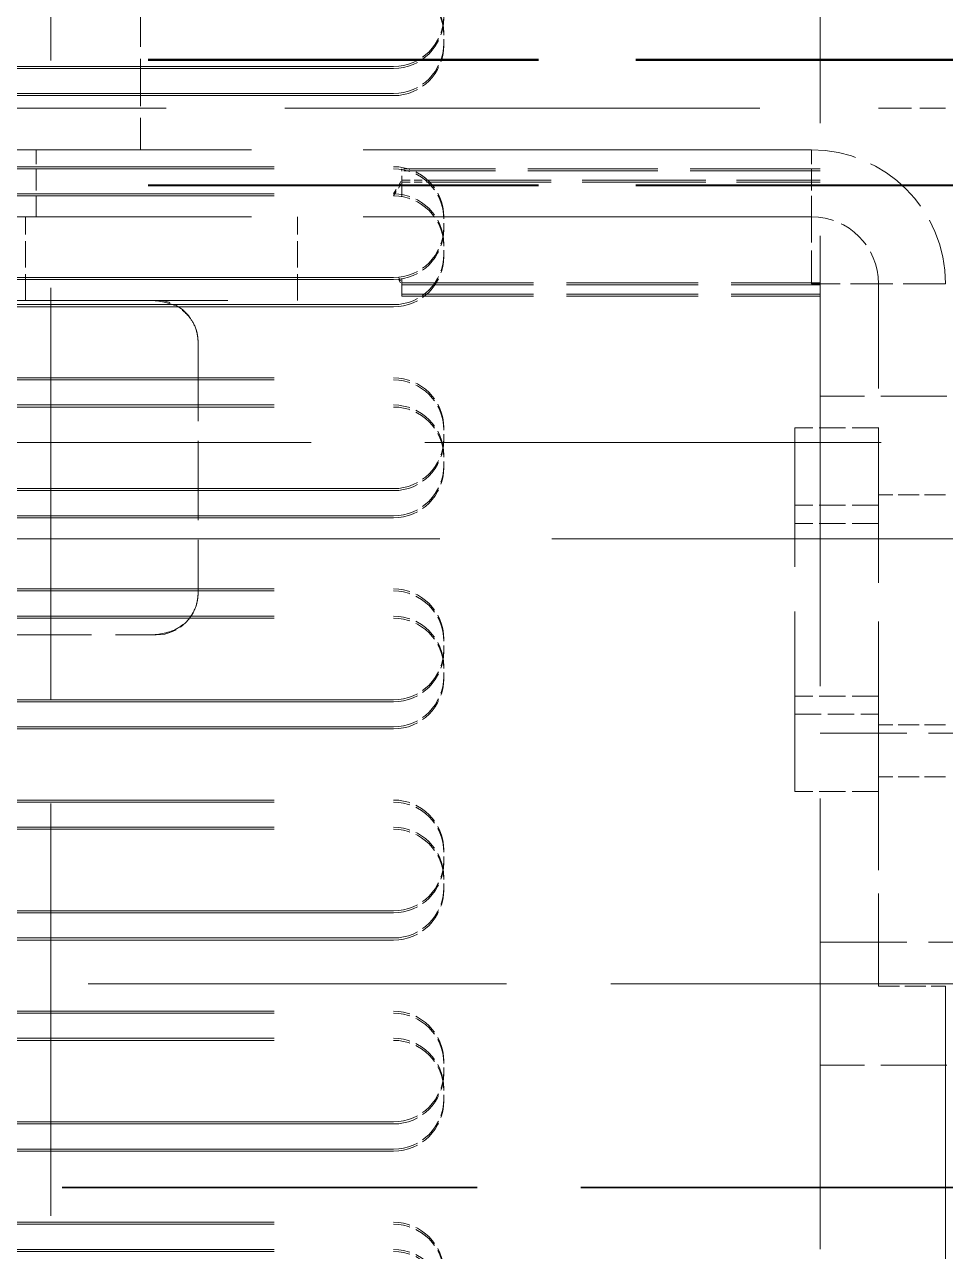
# Model space of a CAD drawing. Header units: millimetres. Extents: x 0 to 5945, y 0 to 4205.
# Drawn here: x 1852.25 to 1874.28, y 2386.11 to 2415.46 of the extents above; entities that cross this region are included whole.
import ezdxf

# ---------------------------------------------------------------- set-up
doc = ezdxf.new("R2010")
doc.units = ezdxf.units.MM
doc.header["$LTSCALE"] = 5
doc.linetypes.add('DASHED', pattern=[0.2067, 0.1654, -0.0413])
doc.layers.add('가려진 것(ISO)', color=2, linetype='DASHED', lineweight=18)

msp = doc.modelspace()

# ---------------------------------------------------------------- linework, layer by layer
at = {"layer": '가려진 것(ISO)', "ltscale": 13.030156}
msp.add_line((1871.276, 2572.006), (1871.276, 2370.006), dxfattribs=at)
at = {"layer": '가려진 것(ISO)', "ltscale": 11.933301}
for p, q in [((1852.876, 2414.625), (1852.876, 2451.624)), ((1852.876, 2374.625), (1852.876, 2411.624))]:
    msp.add_line(p, q, dxfattribs=at)
at = {"layer": '가려진 것(ISO)', "ltscale": 1.371282}
msp.add_line((1855.026, 2416.057), (1855.026, 2412.457), dxfattribs=at)
at = {"layer": '가려진 것(ISO)', "ltscale": 0.095135}
for p, q in [((1862.276, 2415.006), (1862.276, 2415.256)), ((1862.276, 2410.606), (1862.276, 2410.856)), ((1862.276, 2409.956), (1862.276, 2410.206)), ((1862.276, 2405.556), (1862.276, 2405.806)), ((1862.276, 2404.906), (1862.276, 2405.156)), ((1862.276, 2400.506), (1862.276, 2400.756)), ((1862.276, 2399.856), (1862.276, 2400.106)), ((1862.276, 2395.456), (1862.276, 2395.706)), ((1862.276, 2394.806), (1862.276, 2395.056)), ((1862.276, 2390.406), (1862.276, 2390.656)), ((1862.276, 2389.756), (1862.276, 2390.006))]:
    msp.add_line(p, q, dxfattribs=at)
at = {"layer": '가려진 것(ISO)', "ltscale": 0.018678}
for p, q in [((1862.276, 2414.957), (1862.276, 2415.006)), ((1862.276, 2410.557), (1862.276, 2410.606)), ((1862.276, 2409.907), (1862.276, 2409.956)), ((1862.276, 2405.507), (1862.276, 2405.556)), ((1862.276, 2404.857), (1862.276, 2404.906)), ((1862.276, 2400.457), (1862.276, 2400.506)), ((1862.276, 2399.807), (1862.276, 2399.856)), ((1862.276, 2395.407), (1862.276, 2395.456)), ((1862.276, 2394.757), (1862.276, 2394.806)), ((1862.276, 2390.357), (1862.276, 2390.406)), ((1862.276, 2389.707), (1862.276, 2389.756))]:
    msp.add_line(p, q, dxfattribs=at)
at = {"layer": '가려진 것(ISO)', "ltscale": 11.288502}
for p, q in [((1887.876, 2414.625), (1852.876, 2414.625)), ((1887.876, 2414.619), (1852.876, 2414.619)), ((1887.876, 2414.619), (1852.876, 2414.619)), ((1887.876, 2414.612), (1852.876, 2414.612)), ((1887.876, 2414.612), (1852.876, 2414.612)), ((1887.876, 2414.606), (1852.876, 2414.606)), ((1887.876, 2414.606), (1852.876, 2414.606)), ((1887.876, 2414.6), (1852.876, 2414.6)), ((1887.876, 2411.624), (1852.876, 2411.624)), ((1887.876, 2411.618), (1852.876, 2411.618)), ((1887.876, 2411.618), (1852.876, 2411.618)), ((1887.876, 2411.612), (1852.876, 2411.612)), ((1887.876, 2411.611), (1852.876, 2411.611)), ((1887.876, 2411.605), (1852.876, 2411.605)), ((1887.876, 2411.605), (1852.876, 2411.605)), ((1887.876, 2411.599), (1852.876, 2411.599))]:
    msp.add_line(p, q, dxfattribs=at)
at = {"layer": '가려진 것(ISO)', "ltscale": 7.618649}
for p, q in [((1852.876, 2414.619), (1852.876, 2414.625)), ((1852.876, 2414.612), (1852.876, 2414.619)), ((1852.876, 2414.606), (1852.876, 2414.612)), ((1852.876, 2414.6), (1852.876, 2414.606))]:
    msp.add_line(p, q, dxfattribs=at)
at = {"layer": '가려진 것(ISO)', "ltscale": 13.836478}
for p, q in [((1861.076, 2414.456), (1832.476, 2414.456)), ((1861.076, 2414.407), (1832.476, 2414.407)), ((1861.076, 2413.806), (1832.476, 2413.806)), ((1861.076, 2413.757), (1832.476, 2413.757)), ((1832.476, 2412.056), (1861.076, 2412.056)), ((1832.476, 2412.007), (1861.076, 2412.007)), ((1832.476, 2411.406), (1861.076, 2411.406)), ((1832.476, 2411.357), (1861.076, 2411.357)), ((1861.076, 2409.406), (1832.476, 2409.406)), ((1861.076, 2409.357), (1832.476, 2409.357)), ((1861.076, 2408.756), (1832.476, 2408.756)), ((1861.076, 2408.707), (1832.476, 2408.707)), ((1832.476, 2407.006), (1861.076, 2407.006)), ((1832.476, 2406.957), (1861.076, 2406.957)), ((1832.476, 2406.356), (1861.076, 2406.356)), ((1832.476, 2406.307), (1861.076, 2406.307)), ((1861.076, 2404.356), (1832.476, 2404.356)), ((1861.076, 2404.307), (1832.476, 2404.307)), ((1861.076, 2403.706), (1832.476, 2403.706)), ((1861.076, 2403.657), (1832.476, 2403.657)), ((1832.476, 2401.956), (1861.076, 2401.956)), ((1832.476, 2401.907), (1861.076, 2401.907)), ((1832.476, 2401.306), (1861.076, 2401.306)), ((1832.476, 2401.257), (1861.076, 2401.257)), ((1861.076, 2399.306), (1832.476, 2399.306)), ((1861.076, 2399.257), (1832.476, 2399.257)), ((1861.076, 2398.656), (1832.476, 2398.656)), ((1861.076, 2398.607), (1832.476, 2398.607)), ((1832.476, 2396.906), (1861.076, 2396.906)), ((1832.476, 2396.857), (1861.076, 2396.857)), ((1832.476, 2396.256), (1861.076, 2396.256)), ((1832.476, 2396.207), (1861.076, 2396.207)), ((1861.076, 2394.256), (1832.476, 2394.256)), ((1861.076, 2394.207), (1832.476, 2394.207)), ((1861.076, 2393.606), (1832.476, 2393.606)), ((1861.076, 2393.557), (1832.476, 2393.557)), ((1832.476, 2391.856), (1861.076, 2391.856)), ((1832.476, 2391.807), (1861.076, 2391.807)), ((1832.476, 2391.206), (1861.076, 2391.206)), ((1832.476, 2391.157), (1861.076, 2391.157)), ((1861.076, 2389.206), (1832.476, 2389.206)), ((1861.076, 2389.157), (1832.476, 2389.157)), ((1861.076, 2388.556), (1832.476, 2388.556)), ((1861.076, 2388.507), (1832.476, 2388.507)), ((1832.476, 2386.806), (1861.076, 2386.806)), ((1832.476, 2386.757), (1861.076, 2386.757)), ((1832.476, 2386.156), (1861.076, 2386.156)), ((1832.476, 2386.107), (1861.076, 2386.107))]:
    msp.add_line(p, q, dxfattribs=at)
at = {"layer": '가려진 것(ISO)', "ltscale": 1.66449e-05}
for p, q in [((1852.876, 2414.619), (1852.876, 2414.619)), ((1852.876, 2414.612), (1852.876, 2414.612)), ((1852.876, 2414.606), (1852.876, 2414.606))]:
    msp.add_line(p, q, dxfattribs=at)
at = {"layer": '가려진 것(ISO)', "ltscale": 13.739719}
msp.add_line((1815.876, 2413.457), (1872.676, 2413.457), dxfattribs=at)
at = {"layer": '가려진 것(ISO)', "ltscale": 0.957305}
for p, q in [((1872.676, 2413.457), (1874.276, 2413.457)), ((1871.076, 2409.257), (1871.076, 2410.857))]:
    msp.add_line(p, q, dxfattribs=at)
at = {"layer": '가려진 것(ISO)', "ltscale": 12.965651}
for p, q in [((1871.076, 2412.457), (1817.476, 2412.457)), ((1871.076, 2410.857), (1817.476, 2410.857))]:
    msp.add_line(p, q, dxfattribs=at)
at = {"layer": '가려진 것(ISO)', "ltscale": 0.609403}
for p, q in [((1852.526, 2410.857), (1852.526, 2412.457)), ((1871.076, 2410.857), (1871.076, 2412.457)), ((1874.276, 2404.207), (1872.676, 2404.207)), ((1874.276, 2398.707), (1872.676, 2398.707)), ((1874.276, 2397.457), (1872.676, 2397.457)), ((1872.676, 2392.457), (1874.276, 2392.457))]:
    msp.add_line(p, q, dxfattribs=at)
at = {"layer": '가려진 것(ISO)', "ltscale": 0.054292}
for p, q in [((1861.419, 2412.006), (1861.276, 2412.006)), ((1861.419, 2411.957), (1861.276, 2411.957))]:
    msp.add_line(p, q, dxfattribs=at)
at = {"layer": '가려진 것(ISO)', "ltscale": 0.537716}
msp.add_line((1861.276, 2411.39), (1861.276, 2412.006), dxfattribs=at)
at = {"layer": '가려진 것(ISO)', "ltscale": 3.754902}
for p, q in [((1871.276, 2412.006), (1861.419, 2412.006)), ((1871.276, 2411.957), (1861.419, 2411.957))]:
    msp.add_line(p, q, dxfattribs=at)
at = {"layer": '가려진 것(ISO)', "ltscale": 0.146336}
for p, q in [((1861.078, 2411.406), (1861.276, 2411.736)), ((1861.078, 2411.357), (1861.276, 2411.687))]:
    msp.add_line(p, q, dxfattribs=at)
at = {"layer": '가려진 것(ISO)', "ltscale": 0.234704}
for p, q in [((1861.276, 2411.736), (1861.893, 2411.736)), ((1861.276, 2411.687), (1861.893, 2411.687))]:
    msp.add_line(p, q, dxfattribs=at)
at = {"layer": '가려진 것(ISO)', "ltscale": 3.574489}
for p, q in [((1861.893, 2411.736), (1871.276, 2411.736)), ((1861.893, 2411.687), (1871.276, 2411.687))]:
    msp.add_line(p, q, dxfattribs=at)
at = {"layer": '가려진 것(ISO)', "ltscale": 0.023494}
msp.add_line((1861.276, 2411.34), (1861.276, 2411.39), dxfattribs=at)
at = {"layer": '가려진 것(ISO)', "ltscale": 0.761779}
for p, q in [((1852.276, 2408.857), (1852.276, 2410.857)), ((1858.776, 2408.857), (1858.776, 2410.857)), ((1872.676, 2405.807), (1870.676, 2405.807)), ((1872.676, 2403.957), (1870.676, 2403.957)), ((1872.676, 2403.524), (1870.676, 2403.524)), ((1872.676, 2399.39), (1870.676, 2399.39)), ((1870.676, 2398.957), (1872.676, 2398.957)), ((1872.676, 2397.107), (1870.676, 2397.107))]:
    msp.add_line(p, q, dxfattribs=at)
at = {"layer": '가려진 것(ISO)', "ltscale": 0.060065}
for p, q in [((1861.195, 2409.412), (1861.276, 2409.277)), ((1861.195, 2409.363), (1861.276, 2409.228))]:
    msp.add_line(p, q, dxfattribs=at)
at = {"layer": '가려진 것(ISO)', "ltscale": 0.436399}
msp.add_line((1861.276, 2409.006), (1861.276, 2409.423), dxfattribs=at)
at = {"layer": '가려진 것(ISO)', "ltscale": 3.809293}
for p, q in [((1861.276, 2409.277), (1871.276, 2409.277)), ((1861.276, 2409.228), (1871.276, 2409.228)), ((1861.276, 2409.006), (1871.276, 2409.006)), ((1861.276, 2408.957), (1871.276, 2408.957))]:
    msp.add_line(p, q, dxfattribs=at)
at = {"layer": '가려진 것(ISO)', "ltscale": 1.218906}
msp.add_line((1874.276, 2409.257), (1871.076, 2409.257), dxfattribs=at)
at = {"layer": '가려진 것(ISO)', "ltscale": 4.494984}
msp.add_line((1872.676, 2397.457), (1872.676, 2409.257), dxfattribs=at)
at = {"layer": '가려진 것(ISO)', "ltscale": 14.692177}
msp.add_line((1829.776, 2408.857), (1858.776, 2408.857), dxfattribs=at)
at = {"layer": '가려진 것(ISO)', "ltscale": 0.146796}
msp.add_line((1861.276, 2408.957), (1861.276, 2409.006), dxfattribs=at)
at = {"layer": '가려진 것(ISO)', "ltscale": 2.285536}
msp.add_line((1856.401, 2407.857), (1856.401, 2401.857), dxfattribs=at)
at = {"layer": '가려진 것(ISO)', "ltscale": 1.904597}
for p, q in [((1876.276, 2406.564), (1871.276, 2406.564)), ((1876.276, 2406.564), (1871.276, 2406.564)), ((1876.276, 2406.564), (1871.276, 2406.564)), ((1876.276, 2390.565), (1871.276, 2390.565)), ((1876.276, 2390.565), (1871.276, 2390.565)), ((1876.276, 2390.564), (1871.276, 2390.564))]:
    msp.add_line(p, q, dxfattribs=at)
at = {"layer": '가려진 것(ISO)', "ltscale": 5.20579}
msp.add_line((1870.676, 2397.107), (1870.676, 2405.807), dxfattribs=at)
at = {"layer": '가려진 것(ISO)', "ltscale": 13.194353}
msp.add_line((2036.376, 2405.457), (1586.376, 2405.457), dxfattribs=at)
at = {"layer": '가려진 것(ISO)', "ltscale": 12.937192}
msp.add_line((1584.076, 2403.157), (2038.676, 2403.157), dxfattribs=at)
at = {"layer": '가려진 것(ISO)', "ltscale": 2.799355}
msp.add_line((1851.533, 2400.857), (1855.207, 2400.857), dxfattribs=at)
at = {"layer": '가려진 것(ISO)', "ltscale": 0.792241}
msp.add_line((1855.401, 2400.857), (1855.207, 2400.857), dxfattribs=at)
at = {"layer": '가려진 것(ISO)', "ltscale": 2.5141}
for p, q in [((1871.276, 2398.507), (1877.876, 2398.507)), ((1871.276, 2393.507), (1877.876, 2393.507)), ((1871.276, 2393.507), (1877.876, 2393.507))]:
    msp.add_line(p, q, dxfattribs=at)
at = {"layer": '가려진 것(ISO)', "ltscale": 2.693548}
msp.add_line((1872.676, 2397.457), (1872.676, 2392.457), dxfattribs=at)
at = {"layer": '가려진 것(ISO)', "ltscale": 12.094824}
msp.add_line((1876.276, 2392.507), (1826.276, 2392.507), dxfattribs=at)
at = {"layer": '가려진 것(ISO)', "ltscale": 12.901145}
msp.add_line((1874.276, 2392.457), (1874.276, 2352.457), dxfattribs=at)
at = {"layer": '가려진 것(ISO)', "ltscale": 11.998065}
for p, q in [((1887.876, 2387.645), (1825.876, 2387.645)), ((1887.876, 2387.626), (1825.876, 2387.626))]:
    msp.add_line(p, q, dxfattribs=at)
at = {"layer": '가려진 것(ISO)', "ltscale": 0.717954}
for centre, start, end in [((1861.076, 2415.256), 0, 90), ((1861.076, 2415.207), 0, 90), ((1861.076, 2415.656), 270, 0), ((1861.076, 2415.607), 270, 0), ((1861.076, 2415.006), 270, 0), ((1861.076, 2414.957), 270, 0), ((1861.076, 2410.856), 0, 90), ((1861.076, 2410.807), 0, 90), ((1861.076, 2410.206), 0, 90), ((1861.076, 2410.157), 0, 90), ((1861.076, 2410.606), 270, 0), ((1861.076, 2410.557), 270, 0), ((1861.076, 2409.956), 270, 0), ((1861.076, 2409.907), 270, 0), ((1861.076, 2405.806), 0, 90), ((1861.076, 2405.757), 0, 90), ((1861.076, 2405.156), 0, 90), ((1861.076, 2405.107), 0, 90), ((1861.076, 2405.556), 270, 0), ((1861.076, 2405.507), 270, 0), ((1861.076, 2404.906), 270, 0), ((1861.076, 2404.857), 270, 0), ((1861.076, 2400.756), 0, 90), ((1861.076, 2400.707), 0, 90), ((1861.076, 2400.106), 0, 90), ((1861.076, 2400.057), 0, 90), ((1861.076, 2400.506), 270, 0), ((1861.076, 2400.457), 270, 0), ((1861.076, 2399.856), 270, 0), ((1861.076, 2399.807), 270, 0), ((1861.076, 2395.706), 0, 90), ((1861.076, 2395.657), 0, 90), ((1861.076, 2395.056), 0, 90), ((1861.076, 2395.007), 0, 90), ((1861.076, 2395.456), 270, 0), ((1861.076, 2395.407), 270, 0), ((1861.076, 2394.806), 270, 0), ((1861.076, 2394.757), 270, 0), ((1861.076, 2390.656), 0, 90), ((1861.076, 2390.607), 0, 90), ((1861.076, 2390.006), 0, 90), ((1861.076, 2389.957), 0, 90), ((1861.076, 2390.406), 270, 0), ((1861.076, 2390.357), 270, 0), ((1861.076, 2389.756), 270, 0), ((1861.076, 2389.707), 270, 0), ((1861.076, 2385.606), 0, 90), ((1861.076, 2385.557), 0, 90), ((1861.076, 2384.956), 0, 90), ((1861.076, 2384.907), 0, 90)]:
    msp.add_arc(centre, 1.2, start, end, dxfattribs=at)
at = {"layer": '가려진 것(ISO)', "ltscale": 1.91471}
msp.add_arc((1871.076, 2409.257), 3.2, 0, 90, dxfattribs=at)
at = {"layer": '가려진 것(ISO)', "ltscale": 0.957305}
msp.add_arc((1871.076, 2409.257), 1.6, 0, 90, dxfattribs=at)
at = {"layer": '가려진 것(ISO)', "ltscale": 0.598278}
for centre, start, end in [((1855.401, 2407.857), 0, 90), ((1855.401, 2401.857), 270, 0)]:
    msp.add_arc(centre, 1, start, end, dxfattribs=at)
at = {"layer": '가려진 것(ISO)', "ltscale": 1.066384}
for points, knots in [([(1856.401, 2407.857), (1856.401, 2407.901), (1856.397, 2407.953), (1856.384, 2408.043), (1856.373, 2408.097), (1856.325, 2408.256), (1856.264, 2408.367), (1856.114, 2408.564), (1855.989, 2408.658), (1855.675, 2408.821), (1855.42, 2408.857), (1855.207, 2408.857)], [-1.8270031, -1.8270031, -1.8270031, -1.8270031, -1.8137746, -1.8137746, -1.7990724, -1.7990724, -1.7580847, -1.7580847, -1.6913285, -1.6913285, -1.5633982, -1.5633982, -1.5633982, -1.5633982]), ([(1855.207, 2400.857), (1855.42, 2400.857), (1855.675, 2400.893), (1855.989, 2401.056), (1856.114, 2401.15), (1856.264, 2401.348), (1856.325, 2401.458), (1856.373, 2401.617), (1856.384, 2401.671), (1856.397, 2401.761), (1856.401, 2401.813), (1856.401, 2401.857)], [-0.8726059, -0.8726059, -0.8726059, -0.8726059, -0.7446757, -0.7446757, -0.6779195, -0.6779195, -0.6369318, -0.6369318, -0.6222295, -0.6222295, -0.609001, -0.609001, -0.609001, -0.609001])]:
    msp.add_open_spline(points, degree=3, knots=knots, dxfattribs=at)

doc.saveas('drawing.dxf')
